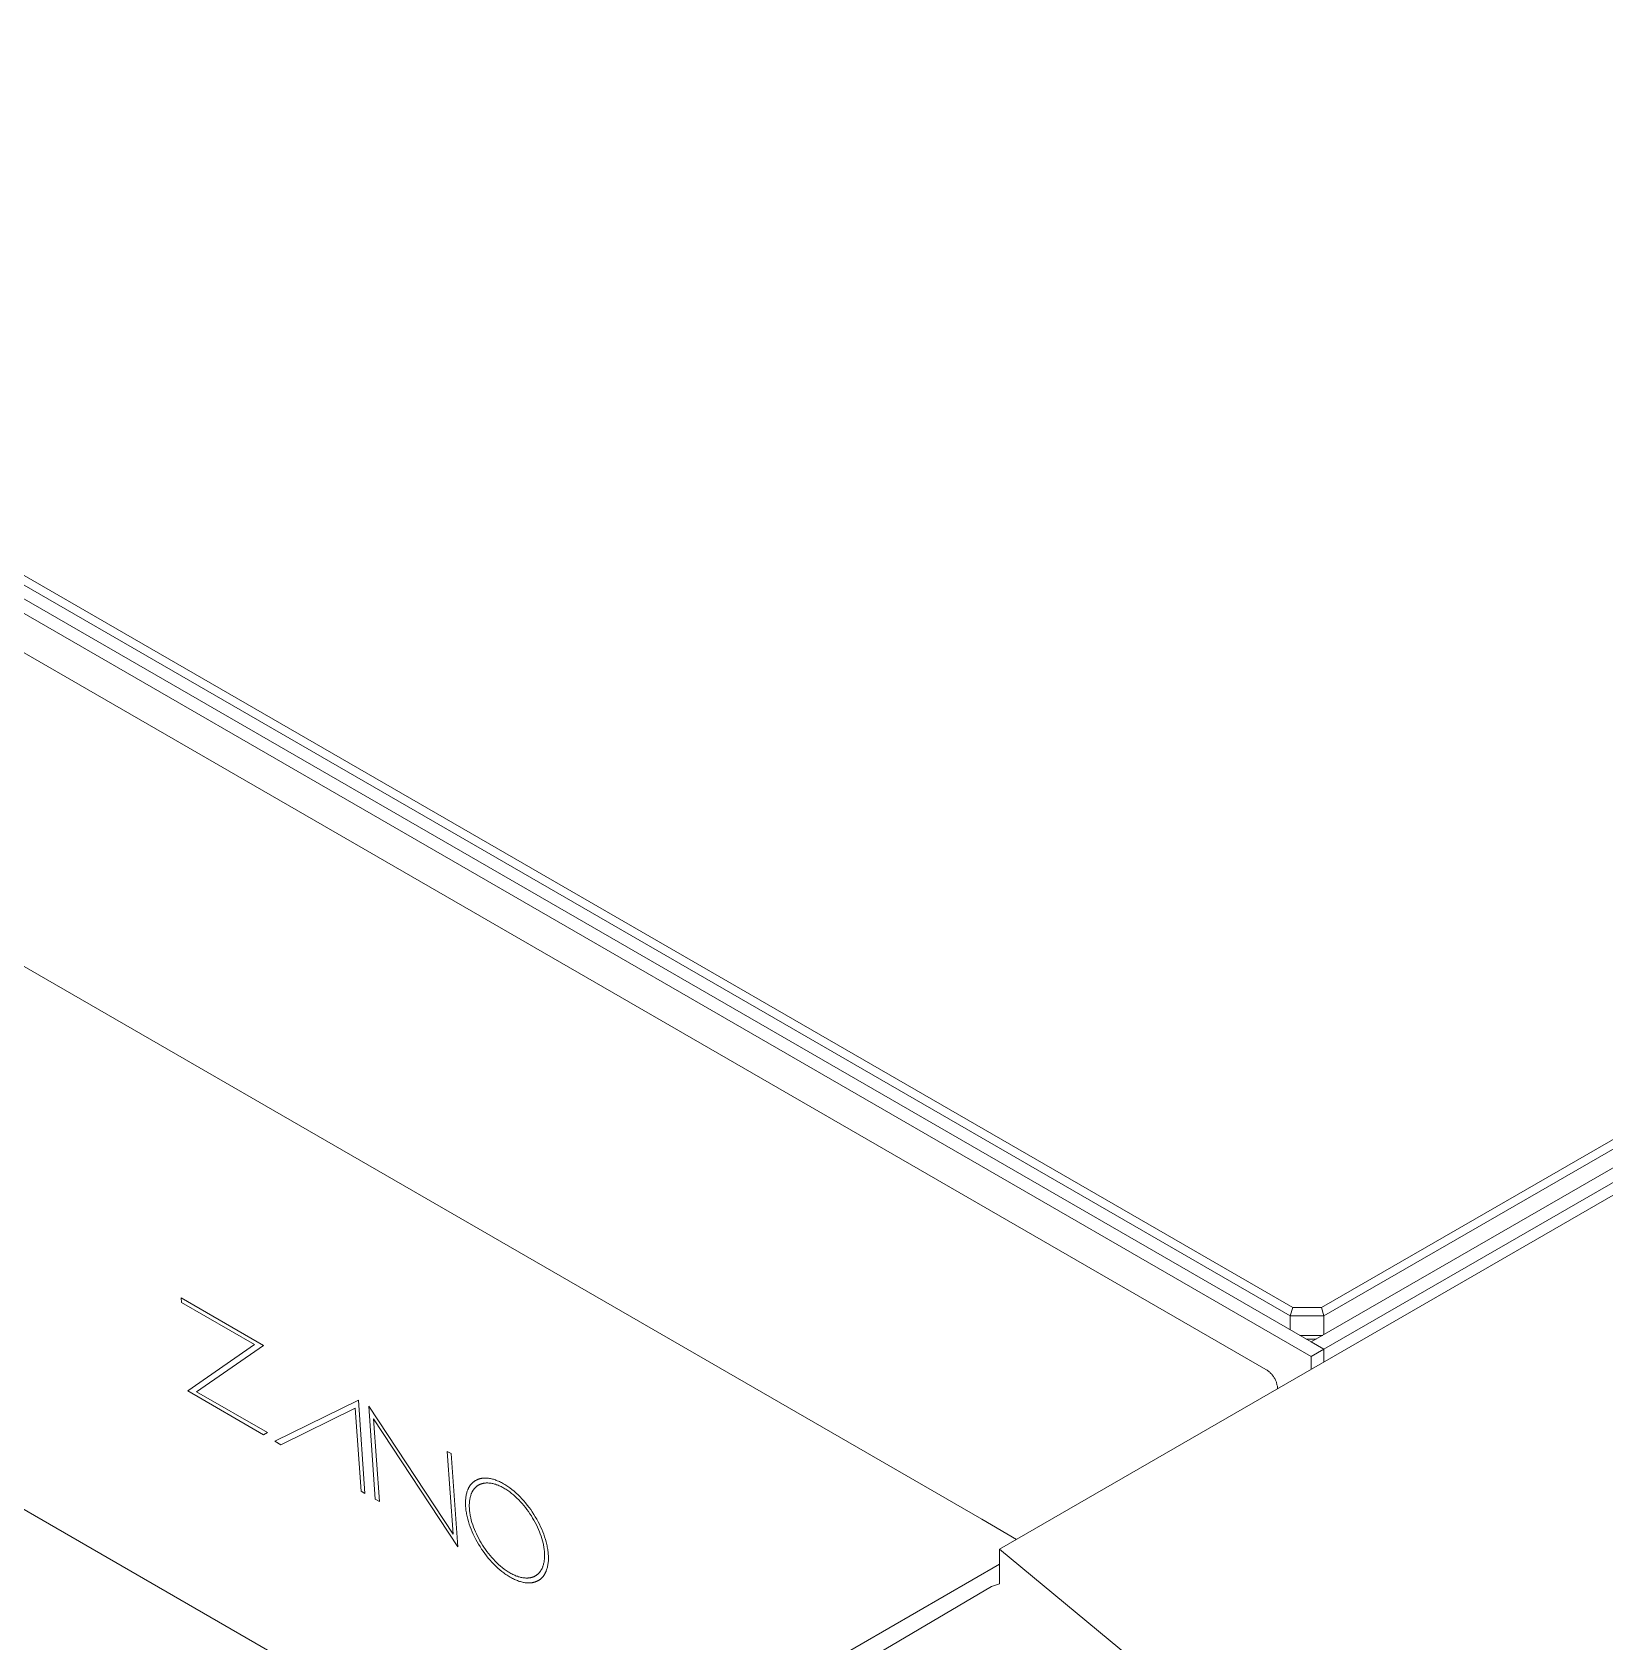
# Model space of a CAD drawing. Header units: millimetres. Extents: x -279 to 4999, y 61 to 3536.
# Drawn here: x 4465.4 to 4635.9, y 1328.9 to 1503.4 of the extents above; entities that cross this region are included whole.
import ezdxf

# ---------------------------------------------------------------- set-up
doc = ezdxf.new("R2010")
doc.units = ezdxf.units.MM
doc.layers.add('ZANO_R', color=7, linetype='Continuous', lineweight=0)

msp = doc.modelspace()

# ---------------------------------------------------------------- linework, layer by layer
at = {"layer": 'ZANO_R'}
for p, q in [((4604.06, 1359.81), (3462.89, 2018.67)), ((4604.06, 1361.4), (3465.63, 2018.67)), ((3467.91, 2018.86), (4601.78, 1364.22)), ((4602.05, 1365.12), (3468.56, 2019.54)), ((3461.29, 2015.35), (4599.13, 1358.42)), ((3430.5, 1999.11), (4568.34, 1342.18)), ((4521.23, 1310.47), (3485.72, 1908.31)), ((4792.28, 1470.06), (4604.06, 1361.4)), ((4788.44, 1470.94), (4605.17, 1365.12)), ((4605.43, 1364.22), (4789.08, 1470.25)), ((4793.65, 1469.27), (4605.43, 1360.6)), ((4570.25, 1338.91), (4672.18, 1397.76)), ((4490.48, 1361.02), (4481.53, 1366.19)), ((4481.53, 1366.19), (4481.57, 1365.69)), ((4481.57, 1365.69), (4489.5, 1361.11)), ((4602.05, 1365.12), (4601.78, 1364.22)), ((4601.78, 1364.22), (4601.78, 1362.72)), ((4601.78, 1364.22), (4605.43, 1364.22)), ((4605.17, 1365.12), (4602.05, 1365.12)), ((4605.43, 1364.22), (4605.17, 1365.12)), ((4605.43, 1362.19), (4605.43, 1364.22)), ((4605.31, 1362.11), (4602.82, 1362.11)), ((4603.52, 1361.71), (4604.61, 1361.71)), ((4489.5, 1361.11), (4482.25, 1356.08)), ((4483.22, 1355.99), (4490.48, 1361.02)), ((4604.06, 1361.4), (4605.43, 1360.6)), ((4604.06, 1359.81), (4605.43, 1360.6)), ((4605.43, 1360.6), (4605.43, 1359.23)), ((4599.13, 1358.42), (4599.2, 1358.38)), ((4599.2, 1358.38), (4599.28, 1358.33)), ((4599.28, 1358.33), (4599.35, 1358.28)), ((4599.35, 1358.28), (4599.42, 1358.23)), ((4599.42, 1358.23), (4599.49, 1358.17)), ((4599.49, 1358.17), (4599.56, 1358.11)), ((4604.06, 1358.43), (4604.06, 1359.81)), ((4599.56, 1358.11), (4599.62, 1358.05)), ((4599.62, 1358.05), (4599.68, 1357.99)), ((4599.68, 1357.99), (4599.74, 1357.93)), ((4599.74, 1357.93), (4599.8, 1357.86)), ((4599.8, 1357.86), (4599.86, 1357.79)), ((4599.86, 1357.79), (4599.91, 1357.72)), ((4599.91, 1357.72), (4599.96, 1357.65)), ((4599.96, 1357.65), (4600.01, 1357.58)), ((4600.01, 1357.58), (4600.06, 1357.5)), ((4600.06, 1357.5), (4600.1, 1357.42)), ((4600.1, 1357.42), (4600.14, 1357.35)), ((4600.14, 1357.35), (4600.18, 1357.27)), ((4600.18, 1357.27), (4600.22, 1357.19)), ((4600.22, 1357.19), (4600.25, 1357.1)), ((4600.25, 1357.1), (4600.28, 1357.02)), ((4600.28, 1357.02), (4600.31, 1356.94)), ((4600.31, 1356.94), (4600.33, 1356.85)), ((4600.33, 1356.85), (4600.35, 1356.76)), ((4600.35, 1356.76), (4600.37, 1356.68)), ((4600.37, 1356.68), (4600.39, 1356.59)), ((4600.39, 1356.59), (4600.4, 1356.5)), ((4600.4, 1356.5), (4600.41, 1356.42)), ((4482.25, 1356.08), (4490.46, 1351.34)), ((4490.9, 1351.56), (4483.22, 1355.99)), ((4500.76, 1355.09), (4491.71, 1350.62)), ((4501.47, 1344.98), (4500.76, 1355.09)), ((4600.41, 1356.42), (4600.42, 1356.33)), ((4492.35, 1350.25), (4500.4, 1354.23)), ((4500.4, 1354.23), (4501.04, 1345.23)), ((4501.88, 1354.44), (4502.59, 1344.34)), ((4511.03, 1340.55), (4501.88, 1354.44)), ((4503.03, 1344.08), (4502.4, 1353.05)), ((4502.4, 1353.05), (4511.54, 1339.17)), ((4490.46, 1351.34), (4490.9, 1351.56)), ((4491.71, 1350.62), (4492.35, 1350.25)), ((4510.39, 1349.52), (4511.03, 1340.55)), ((4510.83, 1349.29), (4510.39, 1349.52)), ((4511.54, 1339.17), (4510.83, 1349.29)), ((4512.97, 1345.96), (4512.94, 1345.93)), ((4513, 1345.99), (4512.97, 1345.96)), ((4513.03, 1346.02), (4513, 1345.99)), ((4513.06, 1346.05), (4513.03, 1346.02)), ((4513.08, 1346.08), (4513.06, 1346.05)), ((4513.11, 1346.11), (4513.08, 1346.08)), ((4513.14, 1346.14), (4513.11, 1346.11)), ((4513.17, 1346.17), (4513.14, 1346.14)), ((4513.21, 1346.19), (4513.17, 1346.17)), ((4513.24, 1346.22), (4513.21, 1346.19)), ((4513.27, 1346.24), (4513.24, 1346.22)), ((4513.3, 1346.27), (4513.27, 1346.24)), ((4513.34, 1346.29), (4513.3, 1346.27)), ((4513.37, 1346.32), (4513.34, 1346.29)), ((4513.4, 1346.34), (4513.37, 1346.32)), ((4513.44, 1346.36), (4513.4, 1346.34)), ((4513.47, 1346.38), (4513.44, 1346.36)), ((4513.51, 1346.4), (4513.47, 1346.38)), ((4513.55, 1346.42), (4513.51, 1346.4)), ((4513.58, 1346.44), (4513.55, 1346.42)), ((4513.62, 1346.45), (4513.58, 1346.44)), ((4513.66, 1346.47), (4513.62, 1346.45)), ((4513.69, 1346.49), (4513.66, 1346.47)), ((4513.73, 1346.5), (4513.69, 1346.49)), ((4513.77, 1346.52), (4513.73, 1346.5)), ((4513.81, 1346.53), (4513.77, 1346.52)), ((4513.85, 1346.54), (4513.81, 1346.53)), ((4513.89, 1346.55), (4513.85, 1346.54)), ((4513.93, 1346.57), (4513.89, 1346.55)), ((4513.92, 1345.94), (4513.95, 1345.96)), ((4513.97, 1346.58), (4513.93, 1346.57)), ((4513.95, 1345.96), (4513.99, 1345.97)), ((4514.02, 1346.59), (4513.97, 1346.58)), ((4513.99, 1345.97), (4514.02, 1345.99)), ((4514.06, 1346.59), (4514.02, 1346.59)), ((4514.02, 1345.99), (4514.06, 1346)), ((4514.1, 1346.6), (4514.06, 1346.59)), ((4514.06, 1346), (4514.09, 1346.01)), ((4514.09, 1346.01), (4514.13, 1346.02)), ((4514.14, 1346.61), (4514.1, 1346.6)), ((4514.13, 1346.02), (4514.17, 1346.04)), ((4514.19, 1346.62), (4514.14, 1346.61)), ((4514.17, 1346.04), (4514.2, 1346.05)), ((4514.23, 1346.62), (4514.19, 1346.62)), ((4514.2, 1346.05), (4514.24, 1346.05)), ((4514.27, 1346.63), (4514.23, 1346.62)), ((4514.24, 1346.05), (4514.28, 1346.06)), ((4514.32, 1346.63), (4514.27, 1346.63)), ((4514.28, 1346.06), (4514.32, 1346.07)), ((4514.36, 1346.63), (4514.32, 1346.63)), ((4514.32, 1346.07), (4514.36, 1346.08)), ((4514.41, 1346.63), (4514.36, 1346.63)), ((4514.36, 1346.08), (4514.4, 1346.08)), ((4514.4, 1346.08), (4514.43, 1346.09)), ((4514.46, 1346.64), (4514.41, 1346.63)), ((4514.43, 1346.09), (4514.47, 1346.1)), ((4514.5, 1346.64), (4514.46, 1346.64)), ((4514.47, 1346.1), (4514.51, 1346.1)), ((4514.55, 1346.64), (4514.5, 1346.64)), ((4514.51, 1346.1), (4514.55, 1346.1)), ((4514.59, 1346.63), (4514.55, 1346.64)), ((4514.55, 1346.1), (4514.6, 1346.11)), ((4514.69, 1346.63), (4514.59, 1346.63)), ((4514.6, 1346.11), (4514.64, 1346.11)), ((4514.64, 1346.11), (4514.68, 1346.11)), ((4514.68, 1346.11), (4514.72, 1346.11)), ((4514.79, 1346.62), (4514.69, 1346.63)), ((4514.72, 1346.11), (4514.76, 1346.11)), ((4514.76, 1346.11), (4514.8, 1346.11)), ((4514.88, 1346.61), (4514.79, 1346.62)), ((4514.8, 1346.11), (4514.89, 1346.1)), ((4514.98, 1346.59), (4514.88, 1346.61)), ((4514.89, 1346.1), (4514.98, 1346.1)), ((4515.08, 1346.58), (4514.98, 1346.59)), ((4514.98, 1346.1), (4515.07, 1346.09)), ((4515.07, 1346.09), (4515.16, 1346.07)), ((4515.19, 1346.55), (4515.08, 1346.58)), ((4515.16, 1346.07), (4515.25, 1346.05)), ((4515.29, 1346.53), (4515.19, 1346.55)), ((4515.25, 1346.05), (4515.34, 1346.03)), ((4515.39, 1346.5), (4515.29, 1346.53)), ((4515.34, 1346.03), (4515.43, 1346.01)), ((4515.5, 1346.47), (4515.39, 1346.5)), ((4515.43, 1346.01), (4515.53, 1345.99)), ((4515.61, 1346.43), (4515.5, 1346.47)), ((4515.53, 1345.99), (4515.63, 1345.96)), ((4515.71, 1346.39), (4515.61, 1346.43)), ((4515.63, 1345.96), (4515.72, 1345.92)), ((4515.82, 1346.35), (4515.71, 1346.39)), ((4515.93, 1346.3), (4515.82, 1346.35)), ((4516.05, 1346.25), (4515.93, 1346.3)), ((4516.16, 1346.2), (4516.05, 1346.25)), ((4516.27, 1346.14), (4516.16, 1346.2)), ((4516.39, 1346.08), (4516.27, 1346.14)), ((4516.5, 1346.01), (4516.39, 1346.08)), ((4516.62, 1345.94), (4516.5, 1346.01)), ((4501.04, 1345.23), (4501.47, 1344.98)), ((4502.59, 1344.34), (4503.03, 1344.08)), ((4512.38, 1344.28), (4512.37, 1344.16)), ((4512.39, 1344.39), (4512.38, 1344.28)), ((4512.4, 1344.51), (4512.39, 1344.39)), ((4512.41, 1344.61), (4512.4, 1344.51)), ((4512.43, 1344.72), (4512.41, 1344.61)), ((4512.45, 1344.83), (4512.43, 1344.72)), ((4512.47, 1344.93), (4512.45, 1344.83)), ((4512.5, 1345.02), (4512.47, 1344.93)), ((4512.53, 1345.12), (4512.5, 1345.02)), ((4512.56, 1345.21), (4512.53, 1345.12)), ((4512.59, 1345.3), (4512.56, 1345.21)), ((4512.61, 1345.35), (4512.59, 1345.3)), ((4512.63, 1345.39), (4512.61, 1345.35)), ((4512.65, 1345.43), (4512.63, 1345.39)), ((4512.67, 1345.48), (4512.65, 1345.43)), ((4512.69, 1345.52), (4512.67, 1345.48)), ((4512.71, 1345.56), (4512.69, 1345.52)), ((4512.73, 1345.6), (4512.71, 1345.56)), ((4512.75, 1345.64), (4512.73, 1345.6)), ((4512.77, 1345.68), (4512.75, 1345.64)), ((4512.79, 1345.71), (4512.77, 1345.68)), ((4512.82, 1345.75), (4512.79, 1345.71)), ((4512.81, 1344.18), (4512.83, 1344.27)), ((4512.84, 1345.79), (4512.82, 1345.75)), ((4512.83, 1344.27), (4512.84, 1344.37)), ((4512.87, 1345.82), (4512.84, 1345.79)), ((4512.84, 1344.37), (4512.86, 1344.47)), ((4512.86, 1344.47), (4512.88, 1344.56)), ((4512.89, 1345.86), (4512.87, 1345.82)), ((4512.88, 1344.56), (4512.9, 1344.65)), ((4512.92, 1345.89), (4512.89, 1345.86)), ((4512.9, 1344.65), (4512.93, 1344.73)), ((4512.94, 1345.93), (4512.92, 1345.89)), ((4512.93, 1344.73), (4512.96, 1344.82)), ((4512.96, 1344.82), (4512.99, 1344.9)), ((4512.99, 1344.9), (4513, 1344.94)), ((4513, 1344.94), (4513.02, 1344.98)), ((4513.02, 1344.98), (4513.04, 1345.02)), ((4513.04, 1345.02), (4513.05, 1345.06)), ((4513.05, 1345.06), (4513.07, 1345.09)), ((4513.07, 1345.09), (4513.09, 1345.13)), ((4513.09, 1345.13), (4513.11, 1345.17)), ((4513.11, 1345.17), (4513.13, 1345.2)), ((4513.13, 1345.2), (4513.15, 1345.24)), ((4513.15, 1345.24), (4513.17, 1345.27)), ((4513.17, 1345.27), (4513.19, 1345.31)), ((4513.19, 1345.31), (4513.21, 1345.34)), ((4513.21, 1345.34), (4513.24, 1345.37)), ((4513.24, 1345.37), (4513.26, 1345.4)), ((4513.26, 1345.4), (4513.28, 1345.43)), ((4513.28, 1345.43), (4513.31, 1345.46)), ((4513.31, 1345.46), (4513.33, 1345.49)), ((4513.33, 1345.49), (4513.36, 1345.52)), ((4513.36, 1345.52), (4513.38, 1345.55)), ((4513.38, 1345.55), (4513.41, 1345.58)), ((4513.41, 1345.58), (4513.43, 1345.61)), ((4513.43, 1345.61), (4513.46, 1345.63)), ((4513.46, 1345.63), (4513.49, 1345.66)), ((4513.49, 1345.66), (4513.52, 1345.68)), ((4513.52, 1345.68), (4513.54, 1345.71)), ((4513.54, 1345.71), (4513.57, 1345.73)), ((4513.57, 1345.73), (4513.6, 1345.75)), ((4513.6, 1345.75), (4513.63, 1345.78)), ((4513.63, 1345.78), (4513.66, 1345.8)), ((4513.66, 1345.8), (4513.69, 1345.82)), ((4513.69, 1345.82), (4513.72, 1345.84)), ((4513.72, 1345.84), (4513.76, 1345.86)), ((4513.76, 1345.86), (4513.79, 1345.88)), ((4513.79, 1345.88), (4513.82, 1345.89)), ((4513.82, 1345.89), (4513.85, 1345.91)), ((4513.85, 1345.91), (4513.89, 1345.93)), ((4513.89, 1345.93), (4513.92, 1345.94)), ((4515.72, 1345.92), (4515.82, 1345.89)), ((4515.82, 1345.89), (4515.92, 1345.85)), ((4515.92, 1345.85), (4516.02, 1345.81)), ((4516.02, 1345.81), (4516.12, 1345.76)), ((4516.12, 1345.76), (4516.22, 1345.71)), ((4516.22, 1345.71), (4516.33, 1345.66)), ((4516.33, 1345.66), (4516.43, 1345.6)), ((4516.43, 1345.6), (4516.54, 1345.54)), ((4516.54, 1345.54), (4516.64, 1345.48)), ((4516.73, 1345.87), (4516.62, 1345.94)), ((4516.64, 1345.48), (4516.75, 1345.42)), ((4516.85, 1345.8), (4516.73, 1345.87)), ((4516.75, 1345.42), (4516.85, 1345.35)), ((4516.96, 1345.72), (4516.85, 1345.8)), ((4516.85, 1345.35), (4516.95, 1345.28)), ((4516.95, 1345.28), (4517.06, 1345.21)), ((4517.08, 1345.64), (4516.96, 1345.72)), ((4517.06, 1345.21), (4517.16, 1345.13)), ((4517.19, 1345.56), (4517.08, 1345.64)), ((4517.16, 1345.13), (4517.36, 1344.98)), ((4517.41, 1345.39), (4517.19, 1345.56)), ((4517.36, 1344.98), (4517.56, 1344.81)), ((4517.63, 1345.21), (4517.41, 1345.39)), ((4517.56, 1344.81), (4517.76, 1344.64)), ((4517.85, 1345.01), (4517.63, 1345.21)), ((4517.76, 1344.64), (4517.95, 1344.46)), ((4518.07, 1344.81), (4517.85, 1345.01)), ((4517.95, 1344.46), (4518.14, 1344.27)), ((4518.28, 1344.61), (4518.07, 1344.81)), ((4518.14, 1344.27), (4518.33, 1344.07)), ((4518.48, 1344.39), (4518.28, 1344.61)), ((4518.68, 1344.17), (4518.48, 1344.39)), ((4512.37, 1344.16), (4512.37, 1344.04)), ((4512.37, 1344.04), (4512.37, 1343.92)), ((4512.37, 1343.92), (4512.37, 1343.79)), ((4512.37, 1343.79), (4512.37, 1343.67)), ((4512.37, 1343.67), (4512.38, 1343.54)), ((4512.38, 1343.54), (4512.39, 1343.41)), ((4512.39, 1343.41), (4512.4, 1343.27)), ((4512.4, 1343.27), (4512.42, 1343.14)), ((4512.42, 1343.14), (4512.44, 1343.01)), ((4512.44, 1343.01), (4512.46, 1342.87)), ((4512.46, 1342.87), (4512.49, 1342.74)), ((4512.49, 1342.74), (4512.51, 1342.6)), ((4512.51, 1342.6), (4512.54, 1342.46)), ((4512.54, 1342.46), (4512.61, 1342.19)), ((4512.78, 1343.76), (4512.79, 1343.86)), ((4512.78, 1343.64), (4512.78, 1343.76)), ((4512.78, 1343.53), (4512.78, 1343.64)), ((4512.79, 1343.42), (4512.78, 1343.53)), ((4512.79, 1343.97), (4512.8, 1344.07)), ((4512.79, 1343.86), (4512.79, 1343.97)), ((4512.79, 1343.3), (4512.79, 1343.42)), ((4512.8, 1343.18), (4512.79, 1343.3)), ((4512.8, 1344.07), (4512.81, 1344.18)), ((4512.82, 1343.06), (4512.8, 1343.18)), ((4512.83, 1342.94), (4512.82, 1343.06)), ((4512.85, 1342.82), (4512.83, 1342.94)), ((4512.87, 1342.69), (4512.85, 1342.82)), ((4512.89, 1342.57), (4512.87, 1342.69)), ((4512.92, 1342.45), (4512.89, 1342.57)), ((4518.33, 1344.07), (4518.51, 1343.87)), ((4518.51, 1343.87), (4518.69, 1343.66)), ((4518.88, 1343.94), (4518.68, 1344.17)), ((4518.69, 1343.66), (4518.87, 1343.45)), ((4518.87, 1343.45), (4519.03, 1343.23)), ((4519.07, 1343.7), (4518.88, 1343.94)), ((4519.03, 1343.23), (4519.2, 1343)), ((4519.26, 1343.46), (4519.07, 1343.7)), ((4519.2, 1343), (4519.36, 1342.77)), ((4519.44, 1343.21), (4519.26, 1343.46)), ((4519.36, 1342.77), (4519.51, 1342.54)), ((4519.61, 1342.96), (4519.44, 1343.21)), ((4519.51, 1342.54), (4519.65, 1342.3)), ((4519.78, 1342.7), (4519.61, 1342.96)), ((4519.94, 1342.44), (4519.78, 1342.7)), ((4512.61, 1342.19), (4512.69, 1341.92)), ((4512.69, 1341.92), (4512.78, 1341.64)), ((4512.78, 1341.64), (4512.87, 1341.36)), ((4512.87, 1341.36), (4512.98, 1341.09)), ((4512.94, 1342.32), (4512.92, 1342.45)), ((4513, 1342.08), (4512.94, 1342.32)), ((4512.98, 1341.09), (4513.09, 1340.81)), ((4513.07, 1341.83), (4513, 1342.08)), ((4513.15, 1341.58), (4513.07, 1341.83)), ((4513.09, 1340.81), (4513.21, 1340.54)), ((4513.24, 1341.32), (4513.15, 1341.58)), ((4513.34, 1341.07), (4513.24, 1341.32)), ((4513.44, 1340.82), (4513.34, 1341.07)), ((4513.55, 1340.58), (4513.44, 1340.82)), ((4519.65, 1342.3), (4519.79, 1342.06)), ((4519.79, 1342.06), (4519.93, 1341.82)), ((4519.93, 1341.82), (4520.05, 1341.57)), ((4520.09, 1342.17), (4519.94, 1342.44)), ((4520.05, 1341.57), (4520.17, 1341.32)), ((4520.24, 1341.9), (4520.09, 1342.17)), ((4520.17, 1341.32), (4520.28, 1341.07)), ((4520.38, 1341.63), (4520.24, 1341.9)), ((4520.28, 1341.07), (4520.39, 1340.82)), ((4520.51, 1341.36), (4520.38, 1341.63)), ((4520.39, 1340.82), (4520.48, 1340.57)), ((4520.63, 1341.09), (4520.51, 1341.36)), ((4520.75, 1340.81), (4520.63, 1341.09)), ((4520.85, 1340.54), (4520.75, 1340.81)), ((4568.34, 1342.18), (4572.12, 1339.99)), ((4513.21, 1340.54), (4513.35, 1340.26)), ((4513.35, 1340.26), (4513.48, 1339.99)), ((4513.48, 1339.99), (4513.63, 1339.73)), ((4513.67, 1340.33), (4513.55, 1340.58)), ((4513.63, 1339.73), (4513.79, 1339.46)), ((4513.8, 1340.08), (4513.67, 1340.33)), ((4513.79, 1339.46), (4513.95, 1339.2)), ((4513.93, 1339.84), (4513.8, 1340.08)), ((4514.07, 1339.6), (4513.93, 1339.84)), ((4513.95, 1339.2), (4514.11, 1338.94)), ((4514.22, 1339.36), (4514.07, 1339.6)), ((4514.37, 1339.13), (4514.22, 1339.36)), ((4514.53, 1338.9), (4514.37, 1339.13)), ((4520.48, 1340.57), (4520.57, 1340.32)), ((4520.57, 1340.32), (4520.65, 1340.07)), ((4520.65, 1340.07), (4520.72, 1339.82)), ((4520.72, 1339.82), (4520.78, 1339.57)), ((4520.78, 1339.57), (4520.81, 1339.45)), ((4520.81, 1339.45), (4520.83, 1339.33)), ((4520.83, 1339.33), (4520.85, 1339.21)), ((4520.95, 1340.26), (4520.85, 1340.54)), ((4520.85, 1339.21), (4520.87, 1339.08)), ((4520.87, 1339.08), (4520.89, 1338.96)), ((4521.04, 1339.98), (4520.95, 1340.26)), ((4521.11, 1339.71), (4521.04, 1339.98)), ((4521.18, 1339.43), (4521.11, 1339.71)), ((4521.21, 1339.3), (4521.18, 1339.43)), ((4521.24, 1339.16), (4521.21, 1339.3)), ((4521.26, 1339.03), (4521.24, 1339.16)), ((4521.28, 1338.89), (4521.26, 1339.03)), ((4514.11, 1338.94), (4514.29, 1338.69)), ((4514.29, 1338.69), (4514.47, 1338.44)), ((4514.47, 1338.44), (4514.65, 1338.2)), ((4514.69, 1338.67), (4514.53, 1338.9)), ((4514.65, 1338.2), (4514.84, 1337.96)), ((4514.86, 1338.45), (4514.69, 1338.67)), ((4514.84, 1337.96), (4515.04, 1337.73)), ((4515.03, 1338.24), (4514.86, 1338.45)), ((4515.21, 1338.03), (4515.03, 1338.24)), ((4515.04, 1337.73), (4515.24, 1337.51)), ((4515.39, 1337.83), (4515.21, 1338.03)), ((4515.24, 1337.51), (4515.45, 1337.29)), ((4515.58, 1337.63), (4515.39, 1337.83)), ((4515.45, 1337.29), (4515.66, 1337.08)), ((4515.77, 1337.44), (4515.58, 1337.63)), ((4515.96, 1337.26), (4515.77, 1337.44)), ((4516.16, 1337.09), (4515.96, 1337.26)), ((4520.82, 1337.25), (4520.79, 1337.16)), ((4520.84, 1337.34), (4520.82, 1337.25)), ((4520.86, 1337.43), (4520.84, 1337.34)), ((4520.88, 1337.53), (4520.86, 1337.43)), ((4520.9, 1337.62), (4520.88, 1337.53)), ((4520.89, 1338.96), (4520.91, 1338.84)), ((4520.91, 1337.72), (4520.9, 1337.62)), ((4520.91, 1338.84), (4520.92, 1338.72)), ((4520.92, 1337.82), (4520.91, 1337.72)), ((4520.92, 1338.72), (4520.93, 1338.6)), ((4520.93, 1337.93), (4520.92, 1337.82)), ((4520.93, 1338.6), (4520.94, 1338.48)), ((4520.94, 1338.04), (4520.93, 1337.93)), ((4520.94, 1338.48), (4520.94, 1338.37)), ((4520.94, 1338.37), (4520.94, 1338.25)), ((4520.94, 1338.25), (4520.94, 1338.14)), ((4520.94, 1338.14), (4520.94, 1338.04)), ((4521.3, 1338.76), (4521.28, 1338.89)), ((4521.29, 1337.18), (4521.31, 1337.28)), ((4521.32, 1338.63), (4521.3, 1338.76)), ((4521.31, 1337.28), (4521.33, 1337.39)), ((4521.33, 1338.49), (4521.32, 1338.63)), ((4521.34, 1338.36), (4521.33, 1338.49)), ((4521.33, 1337.39), (4521.34, 1337.51)), ((4521.35, 1338.23), (4521.34, 1338.36)), ((4521.34, 1337.51), (4521.35, 1337.62)), ((4521.36, 1338.1), (4521.35, 1338.23)), ((4521.35, 1337.74), (4521.36, 1337.86)), ((4521.35, 1337.62), (4521.35, 1337.74)), ((4521.36, 1337.98), (4521.36, 1338.1)), ((4521.36, 1337.86), (4521.36, 1337.98)), ((4570.25, 1337.28), (4523.81, 1310.47)), ((4570.25, 1338.91), (4570.25, 1335.15)), ((4602.19, 1312.56), (4570.25, 1338.91)), ((4515.66, 1337.08), (4515.87, 1336.88)), ((4515.87, 1336.88), (4516.09, 1336.69)), ((4516.09, 1336.69), (4516.31, 1336.51)), ((4516.36, 1336.92), (4516.16, 1337.09)), ((4516.31, 1336.51), (4516.53, 1336.34)), ((4516.56, 1336.77), (4516.36, 1336.92)), ((4516.53, 1336.34), (4516.65, 1336.26)), ((4516.67, 1336.69), (4516.56, 1336.77)), ((4516.65, 1336.26), (4516.76, 1336.18)), ((4516.77, 1336.62), (4516.67, 1336.69)), ((4516.76, 1336.18), (4516.88, 1336.1)), ((4516.87, 1336.55), (4516.77, 1336.62)), ((4516.98, 1336.48), (4516.87, 1336.55)), ((4516.88, 1336.1), (4516.99, 1336.03)), ((4517.08, 1336.42), (4516.98, 1336.48)), ((4516.99, 1336.03), (4517.11, 1335.96)), ((4517.19, 1336.36), (4517.08, 1336.42)), ((4517.11, 1335.96), (4517.22, 1335.89)), ((4517.29, 1336.3), (4517.19, 1336.36)), ((4517.22, 1335.89), (4517.34, 1335.82)), ((4517.4, 1336.24), (4517.29, 1336.3)), ((4517.34, 1335.82), (4517.45, 1335.76)), ((4517.5, 1336.19), (4517.4, 1336.24)), ((4517.45, 1335.76), (4517.56, 1335.7)), ((4517.6, 1336.14), (4517.5, 1336.19)), ((4517.56, 1335.7), (4517.68, 1335.65)), ((4517.7, 1336.09), (4517.6, 1336.14)), ((4517.68, 1335.65), (4517.79, 1335.6)), ((4517.8, 1336.05), (4517.7, 1336.09)), ((4517.79, 1335.6), (4517.9, 1335.55)), ((4517.9, 1336.01), (4517.8, 1336.05)), ((4518, 1335.98), (4517.9, 1336.01)), ((4517.9, 1335.55), (4518.01, 1335.51)), ((4518.1, 1335.94), (4518, 1335.98)), ((4518.01, 1335.51), (4518.12, 1335.47)), ((4518.19, 1335.91), (4518.1, 1335.94)), ((4518.29, 1335.89), (4518.19, 1335.91)), ((4518.38, 1335.86), (4518.29, 1335.89)), ((4518.47, 1335.84), (4518.38, 1335.86)), ((4518.57, 1335.83), (4518.47, 1335.84)), ((4518.66, 1335.81), (4518.57, 1335.83)), ((4518.74, 1335.8), (4518.66, 1335.81)), ((4518.83, 1335.8), (4518.74, 1335.8)), ((4518.92, 1335.79), (4518.83, 1335.8)), ((4518.96, 1335.79), (4518.92, 1335.79)), ((4519, 1335.79), (4518.96, 1335.79)), ((4519.04, 1335.79), (4519, 1335.79)), ((4519.09, 1335.79), (4519.04, 1335.79)), ((4519.13, 1335.79), (4519.09, 1335.79)), ((4519.17, 1335.8), (4519.13, 1335.79)), ((4519.21, 1335.8), (4519.17, 1335.8)), ((4519.25, 1335.8), (4519.21, 1335.8)), ((4519.29, 1335.81), (4519.25, 1335.8)), ((4519.33, 1335.81), (4519.29, 1335.81)), ((4519.37, 1335.82), (4519.33, 1335.81)), ((4519.41, 1335.83), (4519.37, 1335.82)), ((4519.44, 1335.84), (4519.41, 1335.83)), ((4519.48, 1335.84), (4519.44, 1335.84)), ((4519.52, 1335.85), (4519.48, 1335.84)), ((4519.56, 1335.86), (4519.52, 1335.85)), ((4519.59, 1335.87), (4519.56, 1335.86)), ((4519.63, 1335.89), (4519.59, 1335.87)), ((4519.66, 1335.9), (4519.63, 1335.89)), ((4519.7, 1335.91), (4519.66, 1335.9)), ((4519.73, 1335.92), (4519.7, 1335.91)), ((4519.77, 1335.94), (4519.73, 1335.92)), ((4519.8, 1335.95), (4519.77, 1335.94)), ((4519.84, 1335.97), (4519.8, 1335.95)), ((4519.87, 1335.99), (4519.84, 1335.97)), ((4519.9, 1336), (4519.87, 1335.99)), ((4519.94, 1336.02), (4519.9, 1336)), ((4519.97, 1336.04), (4519.94, 1336.02)), ((4520, 1336.06), (4519.97, 1336.04)), ((4520.03, 1336.08), (4520, 1336.06)), ((4520.06, 1336.1), (4520.03, 1336.08)), ((4520.09, 1336.12), (4520.06, 1336.1)), ((4520.12, 1336.14), (4520.09, 1336.12)), ((4520.15, 1336.17), (4520.12, 1336.14)), ((4520.14, 1335.46), (4520.18, 1335.48)), ((4520.18, 1336.19), (4520.15, 1336.17)), ((4520.21, 1336.22), (4520.18, 1336.19)), ((4520.18, 1335.48), (4520.21, 1335.5)), ((4520.23, 1336.24), (4520.21, 1336.22)), ((4520.21, 1335.5), (4520.25, 1335.52)), ((4520.26, 1336.27), (4520.23, 1336.24)), ((4520.25, 1335.52), (4520.28, 1335.54)), ((4520.29, 1336.29), (4520.26, 1336.27)), ((4520.28, 1335.54), (4520.32, 1335.56)), ((4520.32, 1336.32), (4520.29, 1336.29)), ((4520.34, 1336.35), (4520.32, 1336.32)), ((4520.32, 1335.56), (4520.35, 1335.58)), ((4520.37, 1336.38), (4520.34, 1336.35)), ((4520.35, 1335.58), (4520.39, 1335.61)), ((4520.39, 1336.4), (4520.37, 1336.38)), ((4520.42, 1336.43), (4520.39, 1336.4)), ((4520.39, 1335.61), (4520.42, 1335.63)), ((4520.44, 1336.46), (4520.42, 1336.43)), ((4520.42, 1335.63), (4520.45, 1335.65)), ((4520.46, 1336.5), (4520.44, 1336.46)), ((4520.45, 1335.65), (4520.49, 1335.68)), ((4520.49, 1336.53), (4520.46, 1336.5)), ((4520.51, 1336.56), (4520.49, 1336.53)), ((4520.49, 1335.68), (4520.52, 1335.71)), ((4520.53, 1336.59), (4520.51, 1336.56)), ((4520.52, 1335.71), (4520.55, 1335.73)), ((4520.55, 1336.63), (4520.53, 1336.59)), ((4520.57, 1336.66), (4520.55, 1336.63)), ((4520.55, 1335.73), (4520.58, 1335.76)), ((4520.59, 1336.7), (4520.57, 1336.66)), ((4520.58, 1335.76), (4520.61, 1335.79)), ((4520.61, 1336.73), (4520.59, 1336.7)), ((4520.63, 1336.77), (4520.61, 1336.73)), ((4520.61, 1335.79), (4520.64, 1335.82)), ((4520.65, 1336.8), (4520.63, 1336.77)), ((4520.64, 1335.82), (4520.67, 1335.85)), ((4520.67, 1336.84), (4520.65, 1336.8)), ((4520.69, 1336.88), (4520.67, 1336.84)), ((4520.67, 1335.85), (4520.7, 1335.88)), ((4520.7, 1336.92), (4520.69, 1336.88)), ((4520.72, 1336.96), (4520.7, 1336.92)), ((4520.7, 1335.88), (4520.72, 1335.91)), ((4520.74, 1337), (4520.72, 1336.96)), ((4520.72, 1335.91), (4520.75, 1335.94)), ((4520.77, 1337.08), (4520.74, 1337)), ((4520.75, 1335.94), (4520.78, 1335.97)), ((4520.79, 1337.16), (4520.77, 1337.08)), ((4520.78, 1335.97), (4520.81, 1336.01)), ((4520.81, 1336.01), (4520.83, 1336.04)), ((4520.83, 1336.04), (4520.86, 1336.08)), ((4520.86, 1336.08), (4520.88, 1336.11)), ((4520.88, 1336.11), (4520.91, 1336.15)), ((4520.91, 1336.15), (4520.93, 1336.18)), ((4520.93, 1336.18), (4520.95, 1336.22)), ((4520.95, 1336.22), (4520.97, 1336.26)), ((4520.97, 1336.26), (4521, 1336.3)), ((4521, 1336.3), (4521.02, 1336.34)), ((4521.02, 1336.34), (4521.04, 1336.38)), ((4521.04, 1336.38), (4521.06, 1336.42)), ((4521.06, 1336.42), (4521.08, 1336.46)), ((4521.08, 1336.46), (4521.1, 1336.51)), ((4521.1, 1336.51), (4521.11, 1336.55)), ((4521.11, 1336.55), (4521.13, 1336.59)), ((4521.13, 1336.59), (4521.16, 1336.68)), ((4521.16, 1336.68), (4521.2, 1336.78)), ((4521.2, 1336.78), (4521.22, 1336.87)), ((4521.22, 1336.87), (4521.25, 1336.97)), ((4521.25, 1336.97), (4521.27, 1337.07)), ((4521.27, 1337.07), (4521.29, 1337.18)), ((4518.12, 1335.47), (4518.22, 1335.43)), ((4518.22, 1335.43), (4518.33, 1335.4)), ((4518.33, 1335.4), (4518.43, 1335.37)), ((4518.43, 1335.37), (4518.54, 1335.34)), ((4518.54, 1335.34), (4518.64, 1335.32)), ((4518.64, 1335.32), (4518.74, 1335.3)), ((4518.74, 1335.3), (4518.84, 1335.29)), ((4518.84, 1335.29), (4518.94, 1335.28)), ((4518.94, 1335.28), (4519.03, 1335.27)), ((4519.03, 1335.27), (4519.13, 1335.26)), ((4519.13, 1335.26), (4519.18, 1335.26)), ((4519.18, 1335.26), (4519.22, 1335.26)), ((4519.22, 1335.26), (4519.27, 1335.26)), ((4519.27, 1335.26), (4519.31, 1335.26)), ((4519.31, 1335.26), (4519.36, 1335.27)), ((4519.36, 1335.27), (4519.4, 1335.27)), ((4519.4, 1335.27), (4519.45, 1335.27)), ((4519.45, 1335.27), (4519.49, 1335.28)), ((4519.49, 1335.28), (4519.54, 1335.28)), ((4519.54, 1335.28), (4519.58, 1335.29)), ((4519.58, 1335.29), (4519.62, 1335.3)), ((4519.62, 1335.3), (4519.67, 1335.3)), ((4519.67, 1335.3), (4519.71, 1335.31)), ((4519.71, 1335.31), (4519.75, 1335.32)), ((4519.75, 1335.32), (4519.79, 1335.33)), ((4519.79, 1335.33), (4519.83, 1335.34)), ((4519.83, 1335.34), (4519.87, 1335.36)), ((4519.87, 1335.36), (4519.91, 1335.37)), ((4519.91, 1335.37), (4519.95, 1335.38)), ((4519.95, 1335.38), (4519.99, 1335.4)), ((4519.99, 1335.4), (4520.03, 1335.41)), ((4520.03, 1335.41), (4520.07, 1335.43)), ((4520.07, 1335.43), (4520.1, 1335.44)), ((4520.1, 1335.44), (4520.14, 1335.46)), ((4569.4, 1334.89), (4525.9, 1309.22)), ((4570.25, 1335.15), (4569.4, 1334.89))]:
    msp.add_line(p, q, dxfattribs=at)

doc.saveas('drawing.dxf')
